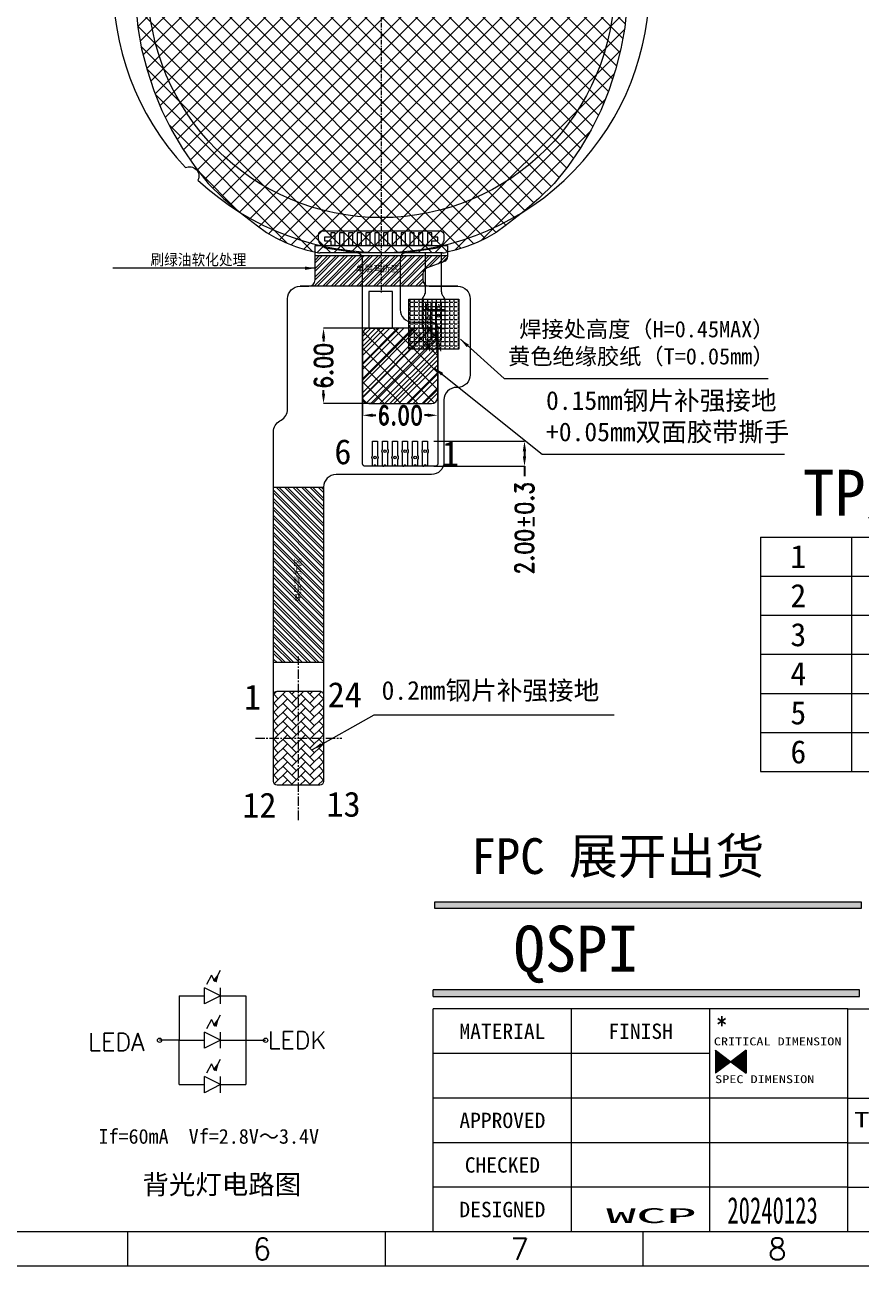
# Model space of a CAD drawing. Header units: millimetres. Extents: x 1087 to 1896, y -176 to 308.
# Drawn here: x 1690.9 to 1757.7, y 158.4 to 257.4 of the extents above; entities that cross this region are included whole.
import ezdxf
from ezdxf.enums import TextEntityAlignment as Align

# ---------------------------------------------------------------- set-up
doc = ezdxf.new("R2010")
doc.units = ezdxf.units.MM
doc.linetypes.add('CENTER', pattern=[0.6, 0.375, -0.075, 0.075, -0.075])
doc.linetypes.add('CENTER2', pattern=[1.125, 0.75, -0.125, 0.125, -0.125])
doc.layers.get('0').update_dxf_attribs({"color": 255, "lineweight": 5})
doc.layers.get('Defpoints').update_dxf_attribs({"color": 5, "lineweight": 5})
for name, color, linetype, lineweight in [('3 BLU-Ref', 6, 'Continuous', 5), ('5 BLU-Housing', 2, 'Continuous', 5), ('6 BLU-FPCA', 2, 'Continuous', 5), ('BLU', 50, 'Continuous', 5), ('DIM', 3, 'Continuous', 5), ('FPC', 50, 'Continuous', 5), ('TAPE', 90, 'Continuous', 5), ('图框', 255, 'Continuous', 5)]:
    doc.layers.add(name, color=color, linetype=linetype, lineweight=lineweight)
doc.styles.add('C-E02$0$HZ', font='')
doc.styles.add('RD', font='ROMAND.shx', dxfattribs={"width": 0.8})
doc.styles.get("Standard").update_dxf_attribs({"font": 'txt', "bigfont": 'gbcbig.shx'})
doc.styles.add('STYLE1', font='', dxfattribs={"width": 0.9})
doc.styles.add('style2', font='romans.shx', dxfattribs={"bigfont": 'bigfont.shx'})
doc.styles.add('TEXTSTYLE_0', font='txt', dxfattribs={"width": 0.8})
doc.styles.add('ZI2.5', font='', dxfattribs={"height": 2.5})
doc.styles.add('宋', font='', dxfattribs={"height": 2})
doc.styles.add('宋体', font='')
doc.styles.add('样式 4', font='')
doc.styles.add('汉字', font='')
doc.styles.get('C-E02$0$HZ').set_extended_font_data('SimSun')
doc.styles.get('STYLE1').set_extended_font_data('SimSun')
doc.styles.get('ZI2.5').set_extended_font_data('SimSun')
doc.styles.get('宋').set_extended_font_data('SimSun')
doc.styles.get('宋体').set_extended_font_data('SimSun')
doc.styles.get('样式 4').set_extended_font_data('SimSun')
doc.styles.get('汉字').set_extended_font_data('SimSun')
doc.dimstyles.new('DIM', dxfattribs={"dimtxt": 0.8, "dimasz": 0.8, "dimexe": 0, "dimexo": 0.5, "dimgap": 0.11, "dimtad": 0, "dimzin": 1, "dimdsep": 46, "dimtxsty": 'RD', "dimcen": 0, "dimclrd": 256, "dimclre": 256, "dimclrt": 256, "dimadec": 0, "dimazin": 0, "dimtm": 1e-09, "dimtfac": 1, "dimtofl": 0, "dimtmove": 0, "dimatfit": 3, "dimfxl": 0, "dimlwe": -1, "dimarcsym": 0})

# ---------------------------------------------------------------- blocks, each defined once
blk = doc.blocks.new('R146A3D-001-BLU-V01-C')
at = {"layer": '3 BLU-Ref', "lineweight": 5}
h = blk.add_hatch(dxfattribs=at)
h.set_pattern_fill('ANSI37', color=252, scale=0.3)
h.set_pattern_definition([(45, (0, 0), (-0.6735192090801865, 0.6735192090801865), []), (135, (0, 0), (-0.6735192090801865, -0.6735192090801864), [])])
h.paths.add_polyline_path([(832.1738676385617, 270.2343252139085), (827.6262634341483, 270.2343252139085, 0.3806391003654211), (810.250065536355, 250.7163252139453), (810.3056755363535, 248.9885152139308), (810.4780955363515, 247.2683952139307), (810.7764355363495, 245.5657252139303), (811.2180055363476, 243.8938752139299), (811.7391655363458, 242.2462752139293), (812.387695536344, 240.6427752139284), (813.1491355363422, 239.0910352139276), (814.0379255363405, 237.6081852139266), (815.0166855363389, 236.1826452139256), (816.0910555363373, 234.8284352139243), (817.3167055363359, 233.6099252139229), (818.6365555363346, 232.4940352139214), (820.0158855363337, 231.4520152139195), (820.7292955363329, 230.9035206980869), (821.4813055363322, 230.477360698086), (822.2602455363318, 230.1029306980852), (823.0640955363314, 229.7850406980843), (823.8878455363312, 229.5231906980833), (824.7771701057694, 229.3066999246294, 0.0597680877032158), (825.0136955742129, 229.2783252139141), (834.7864354984736, 229.2783252139085, 0.05976808770307459), (835.0229609669165, 229.3066999246235), (835.912285536355, 229.5231906980764), (836.736035536355, 229.7850406980764), (837.539885536355, 230.1029306980764), (838.3188255363551, 230.4773606980764), (839.0708355363549, 230.9035206980764), (839.784245536355, 231.4520152139086), (841.163575536355, 232.4940352139085), (842.483425536355, 233.6099252139085), (843.7090755363549, 234.8284352139085), (844.783445536355, 236.1826452139085), (845.7622055363549, 237.6081852139084), (846.6509955363549, 239.0910352139085), (847.4124355363549, 240.6427752139085), (848.060965536355, 242.2462752139085), (848.582125536355, 243.8938752139085), (849.023695536355, 245.5657252139084), (849.322035536355, 247.2683952139085), (849.494455536355, 248.9885152139085), (849.550065536355, 250.7163252139088, 0.3806391003659539)])
at = {"layer": '5 BLU-Housing', "lineweight": 5}
for p, q in [((832.1738676385615, 270.2343252139085), (827.6262634341483, 270.2343252139085)), ((810.2500655363555, 250.716325213931), (810.3056755363535, 248.9885152139309)), ((849.550065536355, 250.7163252139085), (849.494455536355, 248.9885152139085)), ((810.3056755363535, 248.9885152139309), (810.4780955363515, 247.2683952139307)), ((849.494455536355, 248.9885152139085), (849.322035536355, 247.2683952139085)), ((810.4780955363515, 247.2683952139307), (810.7764355363495, 245.5657252139303)), ((849.322035536355, 247.2683952139085), (849.023695536355, 245.5657252139085)), ((810.7764355363495, 245.5657252139303), (811.2180055363476, 243.8938752139299)), ((849.023695536355, 245.5657252139085), (848.582125536355, 243.8938752139085)), ((811.2180055363476, 243.8938752139299), (811.7391655363458, 242.2462752139293)), ((848.582125536355, 243.8938752139085), (848.060965536355, 242.2462752139085)), ((811.7391655363458, 242.2462752139293), (812.387695536344, 240.6427752139285)), ((848.060965536355, 242.2462752139085), (847.4124355363549, 240.6427752139084)), ((812.387695536344, 240.6427752139285), (813.1491355363422, 239.0910352139276)), ((847.4124355363549, 240.6427752139084), (846.6509955363549, 239.0910352139084)), ((813.1491355363422, 239.0910352139276), (814.0379255363405, 237.6081852139266)), ((846.6509955363549, 239.0910352139084), (845.7622055363549, 237.6081852139085)), ((814.0379255363405, 237.6081852139266), (815.0166855363389, 236.1826452139255)), ((845.7622055363549, 237.6081852139085), (844.783445536355, 236.1826452139085)), ((815.0166855363389, 236.1826452139255), (816.0910555363373, 234.8284352139243)), ((844.783445536355, 236.1826452139085), (843.7090755363549, 234.8284352139085)), ((816.0910555363373, 234.8284352139243), (817.3167055363359, 233.6099252139229)), ((843.7090755363549, 234.8284352139085), (842.483425536355, 233.6099252139085)), ((817.3167055363359, 233.6099252139229), (818.6365555363346, 232.4940352139213)), ((842.483425536355, 233.6099252139085), (841.163575536355, 232.4940352139085)), ((818.6365555363346, 232.4940352139213), (820.0158855363334, 231.4520152139198)), ((841.163575536355, 232.4940352139085), (839.784245536355, 231.4520152139085)), ((820.0158855363334, 231.4520152139198), (820.7292955363329, 230.9035206980869)), ((820.7292955363329, 230.9035206980869), (821.4813055363322, 230.477360698086)), ((839.0708355363549, 230.9035206980764), (838.318825536355, 230.4773606980764)), ((839.784245536355, 231.4520152139085), (839.0708355363549, 230.9035206980764)), ((821.4813055363322, 230.477360698086), (822.2602455363319, 230.1029306980852)), ((822.2602455363319, 230.1029306980852), (823.0640955363315, 229.7850406980842)), ((823.0640955363315, 229.7850406980842), (823.8878455363313, 229.5231906980833)), ((836.736035536355, 229.7850406980764), (835.912285536355, 229.5231906980764)), ((837.539885536355, 230.1029306980764), (836.736035536355, 229.7850406980764)), ((838.318825536355, 230.4773606980764), (837.539885536355, 230.1029306980764)), ((823.8878455363313, 229.5231906980833), (824.7771701057695, 229.3066999246294)), ((834.7864354984741, 229.2783252139085), (825.0136955742129, 229.2783252139085)), ((835.912285536355, 229.5231906980764), (835.0229609669165, 229.3066999246235))]:
    blk.add_line(p, q, dxfattribs=at)
for centre, radius, start, end in [((829.900065536355, 250.7163252139085), 19.65, 96.64487376570068, 180), ((829.900065536355, 250.7163252139085), 19.65, 7.016709298534877e-15, 83.35512623429932), ((825.0136955742129, 230.2783252139141), 1, 256.3184390118125, 269.9999999999349), ((834.7864354984741, 230.2783252139085), 1, 270, 283.6815609881206)]:
    blk.add_arc(centre, radius, start, end, dxfattribs=at)
at = {"layer": '6 BLU-FPCA', "lineweight": 5}
for p, q in [((833.4258760261444, 226.1801858170051), (833.4258760261429, 229.2783252139085)), ((834.7055441384521, 226.1801858170058), (834.705544138452, 229.2783252139085)), ((833.1657100823429, 225.5050355470173), (833.1657100823429, 223.2347038157293)), ((834.9657100822535, 224.7347038157272), (833.1657100823429, 224.7347038157272)), ((833.465710082273, 224.7347038157272), (833.4657100822731, 224.2347038158284)), ((833.8657100822727, 224.2347038158284), (833.865710082272, 224.7347038157272)), ((834.2657100823336, 224.7347038157272), (834.2657100823342, 224.4347038158382)), ((834.665710082332, 224.4347038158173), (834.6657100823319, 224.7347038157272)), ((834.965710082253, 225.5050355470173), (834.965710082253, 223.2347038157293)), ((833.4657100822731, 223.9347038158273), (833.4657100822731, 223.384703815728)), ((833.8657100822727, 223.3847038157307), (833.8657100822727, 223.9347038158273)), ((834.2657100823342, 224.1347038158171), (834.2657100823342, 223.3847038157307)), ((834.6657100823247, 224.1347038158289), (834.6657100823329, 223.3847038157307)), ((833.5407100822629, 223.2347038157293), (833.165710082252, 223.2347038157293)), ((834.965710082253, 223.2347038157293), (834.5907100823331, 223.2347038157293))]:
    blk.add_line(p, q, dxfattribs=at)
blk.add_lwpolyline([(833.7907100822629, 223.2347038157293), (834.3407100823331, 223.2347038157293)], dxfattribs=at)
for centre, radius in [((833.6657100822738, 224.0847038159279), 0.1250000000000568), ((834.4657100823349, 224.2847038158277), 0.125)]:
    blk.add_circle(centre, radius, dxfattribs=at)
for centre, radius, start, end in [((833.6657100823429, 225.5050355470173), 0.5, 140.8461139017373, 180), ((833.6657100823429, 225.5050355470173), 0.5, 140.8461139017373, 180), ((832.9073482195347, 226.1833822858363), 0.5185376588452183, 315.6243910000794, 359.6468041806438), ((835.2240719450695, 226.1833822858381), 0.5185376588529201, 180.3531958194914, 224.3756090000689), ((834.465710082253, 225.5050355470173), 0.5, 7.016709298534877e-15, 39.1538860982627), ((833.6657100822738, 224.0847038158279), 0.2499999999999886, 143.1301023544336, 216.8698976456103), ((833.6657100822738, 224.0847038158279), 0.2499999999999886, 143.1301023544336, 216.8698976456103), ((833.6657100822738, 224.0847038158279), 0.2500000000000227, 323.1301023537391, 36.8698976462609), ((833.6657100822738, 224.0847038158279), 0.2500000000000227, 323.1301023537391, 36.8698976462609), ((834.465710082324, 224.2847038158277), 0.2499999999999829, 143.1301023537391, 216.8698976461754), ((834.465710082324, 224.2847038158277), 0.2499999999999886, 323.1301023543913, 36.86989764556637), ((833.6657100822738, 223.2347038157293), 0.25, 143.1301023544336, 180), ((833.6657100822629, 223.2347038157293), 0.1250000000000071, 7.016709298534877e-15, 180), ((833.6657100822738, 223.2347038157293), 0.2500000000000227, 7.016709298534877e-15, 36.8698976462609), ((834.4657100823331, 223.2347038157293), 0.25, 143.1301023537391, 180), ((834.4657100823331, 223.2347038157293), 0.25, 143.1301023537391, 180), ((834.4657100823331, 223.2347038157293), 0.125, 7.016709298534877e-15, 180), ((834.4657100823331, 223.2347038157293), 0.2500000000000227, 7.016709298534877e-15, 36.8698976462609), ((834.4657100823331, 223.2347038157293), 0.2500000000000227, 7.016709298534877e-15, 36.8698976462609)]:
    blk.add_arc(centre, radius, start, end, dxfattribs=at)
at = {"layer": 'BLU', "color": 1, "linetype": 'CENTER', "lineweight": 5}
for p, q in [((829.900065536355, 275.3005046138773), (829.900065536355, 226.1321458139398)), ((801.4781672027927, 250.7163252139085), (858.3219638699171, 250.7163252139086))]:
    blk.add_line(p, q, dxfattribs=at)
at = {"layer": '6 BLU-FPCA', "color": 255, "lineweight": 5, "style": '宋体'}
for s, p in [('K', (833.4349111290152, 224.799112624471)), ('A', (834.3263613151299, 224.7940638315994))]:
    blk.add_text(s, height=0.4065972756079479, dxfattribs=at).set_placement(p)
blk = doc.blocks.new('FPC-TAPE')
at = {"layer": 'TAPE', "lineweight": 5}
h = blk.add_hatch(dxfattribs=at)
h.set_pattern_fill('ANGLE', color=30, scale=0.05)
h.set_pattern_definition([(0, (-3.262859331784966, 2.003145434096041), (0, 0.3492500000000001), [0.254, -0.09525]), (90, (-3.262859331784966, 2.003145434096041), (-0.3492500000000001, 2.138539473011066e-17), [0.254, -0.09525])])
h.paths.add_polyline_path([(-7.262859331784966, 6.003145434096041), (-7.262859331784966, 2.003145434096041), (-3.262859331784966, 2.003145434096041), (-3.262859331784966, 6.003145434096041)])
at = {"layer": 'TAPE', "color": 30, "lineweight": 5, "true_color": 0xf26722}
for p, q in [((-7.262859331784966, 6.003145434096041), (-3.262859331784966, 6.003145434096041)), ((-7.262859331784966, 2.003145434096041), (-7.262859331784966, 6.003145434096041)), ((-3.262859331784966, 6.003145434096041), (-3.262859331784966, 2.003145434096041)), ((-3.262859331784966, 2.003145434096041), (-7.262859331784966, 2.003145434096041))]:
    blk.add_line(p, q, dxfattribs=at)
blk = doc.blocks.new('*D86')
at = {"layer": 'Defpoints', "color": 0, "lineweight": 5, "transparency": 16777216}
for p in [(1723.068818732796, 224.207536945758), (1723.068818732796, 222.207536945758), (1730.796380518215, 222.2075369457579)]:
    blk.add_point(p, dxfattribs=at)
at = {"layer": 'DIM', "transparency": 16777216}
for p, q in [((1723.568818732796, 224.207536945758), (1730.796380518215, 224.207536945758)), ((1723.568818732796, 222.207536945758), (1730.796380518215, 222.2075369457579))]:
    blk.add_line(p, q, dxfattribs=at)
at = {"layer": 'DIM', "lineweight": -2, "transparency": 16777216}
for p, q in [((1730.796380518215, 223.407536945758), (1730.796380518215, 223.0075369457579)), ((1730.796380518215, 222.2075369457579), (1730.796380518215, 221.4075369457579))]:
    blk.add_line(p, q, dxfattribs=at)
at = {"layer": 'DIM', "lineweight": 5, "transparency": 16777216}
for points in [[(1730.663047184882, 223.407536945758), (1730.929713851549, 223.407536945758), (1730.796380518215, 224.207536945758)], [(1730.663047184882, 223.0075369457579), (1730.929713851549, 223.0075369457579), (1730.796380518215, 222.2075369457579)]]:
    blk.add_solid(points, dxfattribs=at)
at = {"layer": 'DIM', "lineweight": 5, "transparency": 16777216, "insert": (1730.796380518215, 217.2689655171868), "char_height": 1.5, "attachment_point": 5, "rotation": 90, "style": 'RD'}
blk.add_mtext('\\A1;2.00±0.3', dxfattribs=at)
blk = doc.blocks.new('*D87')
at = {"layer": 'Defpoints', "color": 0, "lineweight": 5, "transparency": 16777216}
for p in [(1714.759986927418, 233.2075369457609), (1718.958396192134, 233.2075369457609), (1719.172781198033, 227.2075369457609)]:
    blk.add_point(p, dxfattribs=at)
at = {"layer": 'DIM', "transparency": 16777216}
for p, q in [((1718.458396192134, 233.2075369457609), (1714.759986927418, 233.2075369457609)), ((1718.672781198033, 227.2075369457609), (1714.759986927418, 227.2075369457609))]:
    blk.add_line(p, q, dxfattribs=at)
at = {"layer": 'DIM', "lineweight": -2, "transparency": 16777216}
for p, q in [((1714.759986927418, 232.4075369457609), (1714.759986927418, 232.1461083743323)), ((1714.759986927418, 228.0075369457609), (1714.759986927418, 228.2689655171894))]:
    blk.add_line(p, q, dxfattribs=at)
at = {"layer": 'DIM', "lineweight": 5, "transparency": 16777216}
for points in [[(1714.626653594084, 232.4075369457609), (1714.893320260751, 232.4075369457609), (1714.759986927418, 233.2075369457609)], [(1714.626653594084, 228.0075369457609), (1714.893320260751, 228.0075369457609), (1714.759986927418, 227.2075369457609)]]:
    blk.add_solid(points, dxfattribs=at)
at = {"layer": 'DIM', "lineweight": 5, "transparency": 16777216, "insert": (1714.759986927418, 230.2075369457611), "char_height": 1.5, "attachment_point": 5, "rotation": 90, "style": 'RD'}
blk.add_mtext('6.00', dxfattribs=at)
blk = doc.blocks.new('*D88')
at = {"layer": 'Defpoints', "color": 0, "lineweight": 5, "transparency": 16777216}
for p in [(1717.868818732799, 228.0742636315338), (1723.868818732799, 228.0742636315338), (1723.868818732799, 226.2710357553271)]:
    blk.add_point(p, dxfattribs=at)
at = {"layer": 'DIM', "transparency": 16777216}
for p, q in [((1717.868818732799, 227.5742636315338), (1717.868818732799, 226.2710357553271)), ((1723.868818732799, 227.5742636315338), (1723.868818732799, 226.2710357553271))]:
    blk.add_line(p, q, dxfattribs=at)
at = {"layer": 'DIM', "lineweight": -2, "transparency": 16777216}
for p, q in [((1718.668818732799, 226.2710357553271), (1718.930247304228, 226.2710357553271)), ((1723.068818732799, 226.2710357553271), (1722.80739016137, 226.2710357553271))]:
    blk.add_line(p, q, dxfattribs=at)
at = {"layer": 'DIM', "lineweight": 5, "transparency": 16777216}
for points in [[(1718.668818732799, 226.4043690886605), (1718.668818732799, 226.1377024219938), (1717.868818732799, 226.2710357553271)], [(1723.068818732799, 226.4043690886605), (1723.068818732799, 226.1377024219938), (1723.868818732799, 226.2710357553271)]]:
    blk.add_solid(points, dxfattribs=at)
at = {"layer": 'DIM', "lineweight": 5, "transparency": 16777216, "insert": (1720.868818732799, 226.2710357553271), "char_height": 1.5, "attachment_point": 5, "style": 'RD'}
blk.add_mtext('6.00', dxfattribs=at)
blk = doc.blocks.new('R146A3D-013-TFPC-V01-C')
at = {"lineweight": 5}
h = blk.add_hatch(dxfattribs=at)
h.set_pattern_fill('ANSI37', color=6, scale=0.3)
h.set_pattern_definition([(45, (8.405878287826454, 0), (-0.6735192090801864, 0.6735192090801865), []), (135, (8.405878287826454, 0), (-0.6735192090801865, -0.6735192090801864), [])])
h.paths.add_polyline_path([(1518.729022063424, 217.4380915995363, 0.4142135623730938), (1518.229022063424, 216.9380915995363), (1518.229022063424, 211.9380915995363, 0.4142135623730951), (1518.729022063424, 211.4380915995363), (1523.729022063424, 211.4380915995363, 0.4142135623730951), (1524.229022063424, 211.9380915995363), (1524.229022063424, 216.9380915995363, 0.4142135623730955), (1523.729022063424, 217.4380915995363)])
at = {"layer": 'FPC'}
h = blk.add_hatch(dxfattribs=at)
h.set_pattern_fill('STEEL', color=2, scale=0.25, style=0)
h.set_pattern_definition([(45, (1306.060337662424, 117.8194766989363), (-0.561266007566822, 0.5612660075668221), []), (45, (1306.060337662424, 118.2163516989363), (-0.561266007566822, 0.5612660075668221), [])])
h.paths.add_polyline_path([(1518.729022063424, 217.4380915995363, 0.4142135623730938), (1518.229022063424, 216.9380915995363), (1518.229022063424, 211.9380915995363, 0.4142135623730951), (1518.729022063424, 211.4380915995363), (1523.729022063424, 211.4380915995363, 0.4142135623730951), (1524.229022063424, 211.9380915995363), (1524.229022063424, 216.9380915995363, 0.4142135623730955), (1523.729022063424, 217.4380915995363)])
at = {"color": 6, "lineweight": 5}
blk.add_lwpolyline([(1518.729022063424, 217.4380915995363), (1520.636874708498, 217.4380915995363), (1520.636874708498, 220.3765851966698), (1518.729022063424, 220.3765851966698)], close=True, dxfattribs=at)
blk.add_lwpolyline([(1523.729022063424, 217.4380915995363), (1518.729022063424, 217.4380915995363, 0.414213562373095), (1518.229022063424, 216.9380915995363), (1518.229022063424, 211.9380915995363, 0.414213562373095), (1518.729022063424, 211.4380915995363), (1523.729022063424, 211.4380915995363, 0.414213562373095), (1524.229022063424, 211.9380915995363), (1524.229022063424, 216.9380915995363, 0.414213562373095)], format="xyb", close=True, dxfattribs=at)
at = {"layer": 'FPC', "color": 1, "linetype": 'Continuous'}
blk.add_lwpolyline([(1518.229022063424, 206.6380915995356), (1518.229022063364, 222.9717748590124, 0.3732377824479027), (1517.799732741489, 223.4667496058402), (1515.415884978434, 223.8072992863075, -0.3732377824523496), (1514.729022063424, 224.5992588812363), (1514.729022063424, 224.9054225599364, -0.414213562373095), (1515.029022063424, 225.2054225599364), (1524.429022063424, 225.2054225599364, -0.4142135623730118), (1524.729022063424, 224.9054225599364), (1524.729022063424, 224.5992588812363, -0.3732377824523365), (1524.042159148424, 223.8072992863363), (1521.658311385294, 223.4667496058328, 0.3732377824459298), (1521.229022063424, 222.9717748590038), (1521.229022063424, 218.9380915995363, 0.414213562373095), (1522.229022063424, 217.9380915995363), (1523.729022063424, 217.9380915995363, -0.414213562373095), (1524.229022063424, 217.4380915995363), (1524.229022063424, 206.6380915995363, -0.4142135623730534), (1524.029022063424, 206.4380915995363), (1518.429022063424, 206.4380915995363, -0.4142135623723043)], format="xyb", close=True, dxfattribs=at)
at = {"layer": 'FPC'}
for points in [[(1515.704022063424, 224.7054225599364), (1515.204022063424, 224.7054225599364), (1515.204022063424, 224.4054225599371), (1515.704022063424, 224.4054225599371), (1515.704022063424, 224.0554225599367), (1516.054022063424, 224.0554225599367), (1516.054022063424, 225.0554225599367), (1515.704022063424, 225.0554225599367)], [(1516.754022063424, 225.0554225599367), (1516.404022063424, 225.0554225599367), (1516.404022063424, 224.0554225599367), (1516.754022063424, 224.0554225599367)], [(1517.454022063424, 225.0554225599367), (1517.104022063424, 225.0554225599367), (1517.104022063424, 224.0554225599367), (1517.454022063424, 224.0554225599367)], [(1518.154022063424, 225.0554225599367), (1517.804022063424, 225.0554225599367), (1517.804022063424, 224.0554225599367), (1518.154022063424, 224.0554225599367)], [(1518.854022063424, 225.0554225599367), (1518.504022063424, 225.0554225599367), (1518.504022063424, 224.0554225599367), (1518.854022063424, 224.0554225599367)], [(1519.554022063424, 225.0554225599367), (1519.204022063424, 225.0554225599367), (1519.204022063424, 224.0554225599367), (1519.554022063424, 224.0554225599367)], [(1520.254022063424, 225.0554225599367), (1519.904022063424, 225.0554225599367), (1519.904022063424, 224.0554225599367), (1520.254022063424, 224.0554225599367)], [(1520.954022063424, 225.0554225599367), (1520.604022063424, 225.0554225599367), (1520.604022063424, 224.0554225599367), (1520.954022063424, 224.0554225599367)], [(1521.654022063424, 225.0554225599367), (1521.304022063424, 225.0554225599367), (1521.304022063424, 224.0554225599367), (1521.654022063424, 224.0554225599367)], [(1522.354022063424, 225.0554225599367), (1522.004022063424, 225.0554225599367), (1522.004022063424, 224.0554225599367), (1522.354022063424, 224.0554225599367)], [(1523.054022063424, 225.0554225599367), (1522.704022063424, 225.0554225599367), (1522.704022063424, 224.0554225599367), (1523.054022063424, 224.0554225599367)], [(1523.754022063424, 224.4054225599371), (1524.254022063424, 224.4054225599371), (1524.254022063424, 224.7054225599364), (1523.754022063424, 224.7054225599364), (1523.754022063424, 225.0554225599367), (1523.404022063424, 225.0554225599367), (1523.404022063424, 224.0554225599367), (1523.754022063424, 224.0554225599367)]]:
    blk.add_lwpolyline(points, close=True, dxfattribs=at)
at = {"layer": 'FPC', "color": 2}
blk.add_lwpolyline([(1523.729022063424, 217.4380915995363), (1518.729022063424, 217.4380915995363, 0.414213562373095), (1518.229022063424, 216.9380915995363), (1518.229022063424, 211.9380915995363, 0.414213562373095), (1518.729022063424, 211.4380915995363), (1523.729022063424, 211.4380915995363, 0.414213562373095), (1524.229022063424, 211.9380915995363), (1524.229022063424, 216.9380915995363, 0.414213562373095)], format="xyb", close=True, dxfattribs=at)
at = {"layer": 'FPC', "lineweight": 5}
for points in [[(1519.029022063421, 206.9880915995338, -0.3333333333334724), (1519.029022063421, 207.288091599534), (1519.029022063421, 208.4380915995335), (1519.429022063421, 208.4380915995335), (1519.429022063421, 207.288091599534, -0.3333333333335102), (1519.429022063421, 206.9880915995338), (1519.429022063421, 206.4380915995334), (1519.329022063421, 206.4380915995334, 0.9999999999999999), (1519.129022063421, 206.4380915995334), (1519.029022063421, 206.4380915995334)], [(1520.629022063421, 206.9880915995338, -0.3333333333334724), (1520.629022063421, 207.288091599534), (1520.629022063421, 208.4380915995335), (1521.029022063421, 208.4380915995335), (1521.029022063421, 207.288091599534, -0.3333333333335102), (1521.029022063421, 206.9880915995338), (1521.029022063421, 206.4380915995334), (1520.929022063421, 206.4380915995334, 0.9999999999999999), (1520.729022063421, 206.4380915995334), (1520.629022063421, 206.4380915995334)], [(1522.229022063421, 206.9880915995338, -0.3333333333334724), (1522.229022063421, 207.288091599534), (1522.229022063421, 208.4380915995335), (1522.629022063421, 208.4380915995335), (1522.629022063421, 207.288091599534, -0.3333333333335102), (1522.629022063421, 206.9880915995338), (1522.629022063421, 206.4380915995334), (1522.529022063421, 206.4380915995334, 0.9999999999999999), (1522.329022063421, 206.4380915995334), (1522.229022063421, 206.4380915995334)]]:
    blk.add_lwpolyline(points, format="xyb", close=True, dxfattribs=at)
for points in [[(1519.854022063421, 206.4380915995334), (1519.929022063421, 206.4380915995334), (1519.829022063421, 206.4380915995334), (1519.829022063421, 207.4880915995338, -0.3333333333334724), (1519.829022063421, 207.788091599534), (1519.829022063421, 208.4380915995335), (1520.229022063421, 208.4380915995335), (1520.229022063421, 207.788091599534, -0.3333333333335102), (1520.229022063421, 207.4880915995338), (1520.229022063421, 206.4380915995334), (1520.129022063421, 206.4380915995334, 0.9999999999999999), (1519.929022063421, 206.4380915995334)], [(1521.454022063421, 206.4380915995334), (1521.529022063421, 206.4380915995334), (1521.429022063421, 206.4380915995334), (1521.429022063421, 207.4880915995338, -0.3333333333334724), (1521.429022063421, 207.788091599534), (1521.429022063421, 208.4380915995335), (1521.829022063421, 208.4380915995335), (1521.829022063421, 207.788091599534, -0.3333333333335102), (1521.829022063421, 207.4880915995338), (1521.829022063421, 206.4380915995334), (1521.729022063421, 206.4380915995334, 0.9999999999999999), (1521.529022063421, 206.4380915995334)], [(1523.054022063421, 206.4380915995334), (1523.129022063421, 206.4380915995334), (1523.029022063421, 206.4380915995334), (1523.029022063421, 207.4880915995338, -0.3333333333334724), (1523.029022063421, 207.788091599534), (1523.029022063421, 208.4380915995335), (1523.429022063421, 208.4380915995335), (1523.429022063421, 207.788091599534, -0.3333333333335102), (1523.429022063421, 207.4880915995338), (1523.429022063421, 206.4380915995334), (1523.329022063421, 206.4380915995334, 0.9999999999999999), (1523.129022063421, 206.4380915995334)]]:
    blk.add_lwpolyline(points, format="xyb", dxfattribs=at)
for centre in [(1519.229022063421, 207.1380915995339), (1520.029022063421, 207.6380915995339), (1520.829022063421, 207.1380915995339), (1521.629022063421, 207.6380915995339), (1522.429022063421, 207.1380915995339), (1523.229022063421, 207.6380915995339)]:
    blk.add_circle(centre, 0.1, dxfattribs=at)
at = {"char_height": 2, "width": 12.96272681362188, "attachment_point": 3}
for s, insert in [('{\\fSimSun|b0|i0|c134|p2;\\C1;6}', (1517.346036357964, 208.5965655863409)), ('{\\fSimSun|b0|i0|c134|p2;\\C1;1}', (1525.928362982115, 208.4369862758102))]:
    blk.add_mtext(s, dxfattribs=dict(at, insert=insert))
blk = doc.blocks.new('R146A3D-014-CVL-V02-C')
at = {"color": 1, "linetype": 'CENTER', "lineweight": 5}
for p, q in [((1519.729022063424, 242.3836225599363), (1519.729022063424, 247.3836225599363)), ((1517.229022063424, 244.8836225599363), (1522.229022063424, 244.8836225599363))]:
    blk.add_line(p, q, dxfattribs=at)
at = {"color": 6, "linetype": 'Continuous'}
blk.add_lwpolyline([(1504.10806443308, 230.2567403661467, -0.6948933100164757), (1505.102139869634, 229.2626649295925, 60.87265395940568)], format="xyb", close=True, dxfattribs=at)
at = {"color": 1}
blk.add_circle((1519.729022063424, 244.8836225599363), 18.62, dxfattribs=at)

msp = doc.modelspace()

# ---------------------------------------------------------------- hatches: boundary and pattern name
at = {"lineweight": 5}
h = msp.add_hatch(dxfattribs=at)
h.set_pattern_fill('ANSI32', color=3, scale=0.05)
h.set_pattern_definition([(45, (227.4074046907278, 5.684341886080801e-14), (-0.3367596045400933, 0.3367596045400933), []), (45, (227.6319111907278, 5.684341886080801e-14), (-0.3367596045400933, 0.3367596045400933), [])])
h.paths.add_polyline_path([(1717.169584218729, 237.4993194009665), (1721.076008799735, 237.4993194009665), (1721.076008799735, 238.4923361607431), (1717.169584218729, 238.4923361607431)], flags=24)
edge = h.paths.add_edge_path()
edge.add_arc((1724.148818732836, 238.9654497628124), 0.499999999999917, 290.1619434795276, 359.9999999999968)
edge.add_line((1724.648818732836, 238.9654497628123), (1724.648818732836, 238.975822577334))
edge.add_line((1724.648818732836, 238.975822577334), (1714.113061563601, 238.975822577334))
edge.add_line((1714.113061563601, 238.975822577334), (1714.088818732836, 238.951579746569))
edge.add_line((1714.088818732836, 238.951579746569), (1714.088818732837, 237.065067906158))
edge.add_arc((1713.588818732837, 237.0650679061579), 0.5000000000000012, -90, 9.777068044058979e-12, ccw=False)
edge.add_line((1713.588818732837, 236.5650679061579), (1723.194629732836, 236.5650679061579))
edge.add_arc((1723.194629732836, 237.0650679061579), 0.5, 179.999999999987, 270, ccw=False)
edge.add_line((1722.694629732836, 237.065067906158), (1722.694629732836, 237.5498177126298))
edge.add_arc((1723.194630215402, 237.5498177126301), 0.5000004825655815, 110.162057466274, 180.0000000000293, ccw=False)
edge.add_line((1723.022291732836, 238.0191789061611), (1724.321156115305, 238.4960886794196))
h = msp.add_hatch(dxfattribs=at)
h.set_pattern_fill('ANSI32', color=252, scale=0.05)
h.set_pattern_definition([(135, (2877.360740830494, 0), (0.3367596045400933, 0.3367596045400933), []), (135, (2877.136234330494, 0), (0.3367596045400933, 0.3367596045400933), [])])
h.paths.add_polyline_path([(1710.766852732799, 220.5462715793608), (1714.766852732799, 220.5462715793608), (1714.766852732799, 206.5462715793608), (1710.766852732799, 206.5462715793608)])
at = {"layer": 'FPC', "lineweight": 5}
h = msp.add_hatch(dxfattribs=at)
h.set_pattern_fill('AR-HBONE', color=4, scale=0.005)
h.set_pattern_definition([(45, (479.4205581361039, 0), (7.105427357601002e-17, 0.7184204896855323), [1.524, -0.508]), (135, (479.7797681361039, 0.35921), (7.105427357601002e-17, 0.7184204896855323), [1.524, -0.508])])
edge = h.paths.add_edge_path()
edge.add_line((1710.766852732799, 197.0716457766602), (1710.766852732799, 203.9716457766603))
edge.add_arc((1711.066852732799, 203.9716457766602), 0.2999999999999545, 90.00000000004349, 179.9999999999783, ccw=False)
edge.add_line((1711.066852732799, 204.2716457766603), (1714.466852732799, 204.2716457766603))
edge.add_arc((1714.466852732799, 203.9716457766602), 0.3000000000000114, 1.0913936421275139e-11, 90.00000000004349, ccw=False)
edge.add_line((1714.766852732799, 203.9716457766603), (1714.766852732799, 197.0716457766602))
edge.add_arc((1714.466852732799, 197.0716457766605), 0.3000000000001819, 270.0000000000434, 359.9999999999457, ccw=False)
edge.add_line((1714.466852732799, 196.7716457766605), (1711.066852732799, 196.7716457766603))
edge.add_arc((1711.066852732799, 197.0716457766603), 0.3000000000000114, 180.0000000000109, 269.9999999999566, ccw=False)
at = {"layer": '图框', "lineweight": 5}
h = msp.add_hatch(color=3, dxfattribs=at)
h.dxf.hatch_style = 1
h.paths.add_polyline_path([(1757.654744964787, 186.9314725391645), (1757.654744964787, 187.4606725391645), (1723.649527877406, 187.4606725391645), (1723.649527877406, 186.9314725391645)])
h = msp.add_hatch(color=3, dxfattribs=at)
h.dxf.hatch_style = 1
h.paths.add_polyline_path([(1757.525643884022, 179.9291104189213), (1757.525643884022, 180.4583104189213), (1723.52042679664, 180.4583104189213), (1723.52042679664, 179.9291104189213)])

# ---------------------------------------------------------------- linework, layer by layer
at = {"color": 3, "linetype": 'Continuous', "lineweight": 5}
msp.add_line((1714.088818732837, 238.9363221080487), (1714.128319202122, 238.975822577334), dxfattribs=at)
at = {"color": 3, "lineweight": 5}
for p, q in [((1724.648818732837, 238.9758225773339), (1714.088818732837, 238.9758225773339)), ((1725.466329549178, 236.5650679061579), (1712.893818732799, 236.5650679061579))]:
    msp.add_line(p, q, dxfattribs=at)
at = {"color": 252, "lineweight": 5}
msp.add_lwpolyline([(1710.766852732799, 220.5462715793608), (1714.766852732799, 220.5462715793608), (1714.766852732799, 206.5462715793608), (1710.766852732799, 206.5462715793608)], close=True, dxfattribs=at)
at = {"layer": 'FPC', "color": 1, "lineweight": 5}
msp.add_lwpolyline([(1714.466852732799, 196.7716457766605), (1711.066852732799, 196.7716457766603, -0.414213562373095), (1710.766852732799, 197.0716457766603), (1710.766852732798, 224.9567760081143, -0.2723753441342225), (1711.281209801586, 225.8309332842172), (1711.37946166401, 225.8855176522357, 0.2723753441342717), (1711.893818732798, 226.7596749283386), (1711.893818732798, 235.565067906158, -0.414213562373095), (1712.893818732798, 236.565067906158), (1713.588818732837, 236.565067906158, 0.414213562373095), (1714.088818732837, 237.065067906158), (1714.088818732836, 239.815067906159), (1724.648818732836, 239.815067906161), (1724.648818732836, 238.9654497628124, -0.3145221034379512), (1724.321156115306, 238.4960886794196), (1723.022291732836, 238.0191789061611, 0.3145220000000051), (1722.694629732836, 237.549816906161), (1722.694629732836, 237.065067906158, 0.414213562373095), (1723.194629732836, 236.565067906158), (1725.466329549178, 236.565067906158, -0.414213562373095), (1726.466329549178, 235.565067906158), (1726.466329549178, 229.4970172489544, -0.4142135623731117), (1725.466329549178, 228.4970172489544), (1725.368818732799, 228.4970172489544, 0.4142135623731616), (1724.368818732799, 227.4970172489544), (1724.368818732799, 222.5462715793609, -0.414213562373095), (1723.368818732799, 221.5462715793609), (1715.766852732799, 221.5462715793609, 0.414213562373095), (1714.766852732799, 220.5462715793609), (1714.766852732799, 197.0716457766602, -0.4142135623728176)], format="xyb", close=True, dxfattribs=at)
at = {"layer": 'FPC', "lineweight": 5}
for points in [[(1723.334463280996, 235.2843854780016), (1723.334463280996, 232.2666972442115), (1722.934463280995, 232.2666972442115), (1722.934463280995, 235.2843854780016)], [(1723.734463280996, 235.2843854780016), (1724.134463280996, 235.2843854780016), (1724.134463280996, 232.2666972442115), (1723.734463280995, 232.2666972442115)]]:
    msp.add_lwpolyline(points, close=True, dxfattribs=at)
at = {"layer": 'FPC', "color": 1, "linetype": 'CENTER2', "lineweight": 5}
for points in [[(1712.766852732799, 193.9943523452182), (1712.766852732799, 207.048939208102)], [(1709.318101191602, 200.5216457766601), (1716.215604273996, 200.5216457766601)]]:
    msp.add_lwpolyline(points, dxfattribs=at)
at = {"layer": 'FPC', "color": 4, "lineweight": 5}
msp.add_lwpolyline([(1710.766852732799, 197.0716457766602), (1710.766852732799, 203.9716457766603, -0.4142135623726788), (1711.066852732799, 204.2716457766603), (1714.466852732799, 204.2716457766603, -0.4142135623732338), (1714.766852732799, 203.9716457766603), (1714.766852732799, 197.0716457766602, -0.4142135623727343), (1714.466852732799, 196.7716457766605), (1711.066852732799, 196.7716457766603, -0.4142135623730118)], format="xyb", close=True, dxfattribs=at)
at = {"layer": '图框', "color": 3, "lineweight": 5}
for p, q in [((1749.618113981057, 216.5503873804014), (1749.618113981056, 197.8693249804021)), ((1749.618113981059, 216.5503873804014), (1773.275476596025, 216.5503873804014)), ((1756.882971581059, 216.5503873804014), (1756.882971581059, 197.8693249804021)), ((1749.618113981059, 213.4368769804017), (1773.275476596025, 213.4368769804017)), ((1749.618113981059, 210.3233665804018), (1773.275476596025, 210.3233665804018)), ((1749.618113981059, 207.2098561804019), (1773.275476596025, 207.2098561804019)), ((1749.618113981059, 204.0963457804019), (1773.275476596025, 204.0963457804019)), ((1749.618113981059, 200.982835380402), (1773.275476596025, 200.9828353804019)), ((1749.618113981059, 197.8693249804022), (1773.275476596025, 197.8693249804022)), ((1705.807633249405, 181.6354528734118), (1705.431427578987, 180.8830415325772)), ((1705.807620405327, 181.6355246834843), (1706.071501986855, 181.1077609366075)), ((1706.509551892611, 181.9838184210463), (1706.071515122843, 181.1077451734213)), ((1706.549136465127, 179.9801320436264), (1705.261822405363, 180.6237890735077)), ((1705.261866775813, 179.3361492412203), (1705.261866775813, 180.6234504569081)), ((1706.5491679915, 179.3361492412203), (1706.5491679915, 180.6234504569081)), ((1757.525643884022, 180.4583104189214), (1723.52042679664, 180.4583104189214)), ((1723.52042679664, 179.9291104189213), (1723.52042679664, 180.4583104189214)), ((1757.525643884022, 179.9291104189213), (1757.525643884022, 180.4583104189214)), ((1703.241795149768, 179.9797998490642), (1705.261866775813, 179.9797998490642)), ((1703.241795149768, 179.9797998490642), (1703.241795149768, 176.435892932736)), ((1706.549163320927, 179.9801320436264), (1705.261833206065, 179.3364671321498)), ((1706.549163320927, 179.9801320436264), (1708.569201377225, 179.9801320436268)), ((1708.569201377225, 179.9801320436268), (1708.569201377227, 172.8923182385296)), ((1723.52042679664, 179.9291104189213), (1757.525643884022, 179.9291104189213)), ((1706.509551892611, 178.4399115047181), (1706.071515122843, 177.5638382570932)), ((1705.807633249405, 178.0915459570836), (1705.431427578987, 177.3391346162491)), ((1705.807620405327, 178.0916177671561), (1706.071501986855, 177.5638540202793)), ((1703.241795149768, 176.435892932736), (1701.673634217471, 176.4365437502729)), ((1703.241795149768, 176.435892932736), (1705.261866775813, 176.435892932736)), ((1703.242237115915, 172.891986043967), (1703.241795149768, 176.435892932736)), ((1706.549136465127, 176.4362251272982), (1705.261822405363, 177.0798821571795)), ((1706.549163320927, 176.4362251272982), (1705.261833206065, 175.7925602158217)), ((1705.261866775813, 175.7922423248921), (1705.261866775813, 177.07954354058)), ((1706.549163320927, 176.4362251272982), (1708.569201377225, 176.4362251272987)), ((1706.5491679915, 175.7922423248921), (1706.5491679915, 177.07954354058)), ((1708.569234556487, 176.4364791570847), (1710.137395307577, 176.4374750912895)), ((1705.808075215553, 174.5476390683146), (1705.431869545135, 173.79522772748)), ((1705.808062371475, 174.5477108783871), (1706.071943953003, 174.0199471315103)), ((1706.509993858759, 174.8960046159491), (1706.071957088991, 174.0199313683241)), ((1706.549578431275, 172.8923182385292), (1705.26226437151, 173.5359752684105)), ((1705.262308741961, 172.2483354361231), (1705.262308741961, 173.5356366518109)), ((1706.549609957648, 172.2483354361231), (1706.549609957648, 173.5356366518109)), ((1703.242237115915, 172.891986043967), (1705.262308741961, 172.891986043967)), ((1706.549605287075, 172.8923182385292), (1705.262275172212, 172.2486533270527)), ((1706.549605287075, 172.8923182385292), (1708.569643343373, 172.8923182385296))]:
    msp.add_line(p, q, dxfattribs=at)
at = {"layer": '图框', "linetype": 'Continuous', "lineweight": 13}
for p, q in [((1756.602562517636, 178.9254224739094), (1723.52042679664, 178.9254224739094)), ((1723.52042679664, 161.1590903274486), (1723.52042679664, 178.9254224739094)), ((1734.547805370305, 161.1590903274486), (1734.547805370305, 178.9254224739094)), ((1745.575183943971, 161.1590903274486), (1745.575183943971, 178.9254224739094)), ((1756.602565259348, 161.1590903386597), (1756.602565259348, 178.9254224851204)), ((1745.575183943971, 175.3721560446171), (1723.52042679664, 175.3721560446171)), ((1756.602562517636, 171.8188896153251), (1723.52042679664, 171.8188896153251)), ((1756.602562517636, 171.8188887024419), (1801.937343839972, 171.8188887024419)), ((1756.602562517636, 168.2656231860327), (1723.52042679664, 168.2656231860327)), ((1756.602565259348, 168.2656231860327), (1801.937346233466, 168.2656231860327)), ((1756.602562517636, 164.7123567567407), (1723.52042679664, 164.7123567567407)), ((1756.602565259348, 164.7123567567407), (1801.937346233466, 164.7123567567407))]:
    msp.add_line(p, q, dxfattribs=at)
at = {"layer": '图框', "color": 0, "lineweight": 5}
msp.add_line((1756.602565259348, 178.9254224739094), (1801.937346233464, 178.9254224739094), dxfattribs=at)
at = {"layer": '图框', "color": 1, "linetype": 'Continuous'}
for p, q in [((1746.028866758508, 175.6418135298092), (1747.254128636782, 174.7228671211045)), ((1746.028866758508, 175.6418135298092), (1746.028866758508, 173.8039207123996)), ((1746.028866758508, 175.6138297737983), (1746.044857651284, 175.629820666574)), ((1746.028866758508, 175.5313065484001), (1746.092013692529, 175.594453482421)), ((1746.028866758508, 175.4487827103698), (1746.139170346468, 175.559086298329)), ((1746.028866758508, 175.3662588723394), (1746.186327000345, 175.5237185015438)), ((1746.028866758508, 175.2837350343091), (1746.233483041651, 175.488351317452)), ((1746.028866758508, 175.2012111962787), (1746.280639695528, 175.4529841333601)), ((1746.028866758508, 175.1186873582483), (1746.327795736835, 175.417616949207)), ((1746.028866758508, 175.0361641328502), (1746.374952390712, 175.382249152483)), ((1746.028866758508, 174.9536402948198), (1746.422109044651, 175.3468819683299)), ((1746.028866758508, 174.8711164567895), (1746.469265085957, 175.3115147842381)), ((1746.028866758508, 174.7885926187591), (1746.516421739834, 175.2761476001462)), ((1746.028866758508, 174.7060687807288), (1746.563578393773, 175.2407804159931)), ((1748.479390515055, 175.6418135298092), (1747.254128636782, 174.7228671211045)), ((1747.365237221813, 174.6395358354742), (1748.031888731873, 175.3061873455962)), ((1747.41239387569, 174.6041686513824), (1748.361984083994, 175.5537588596873)), ((1747.459549916996, 174.5688008546583), (1748.479390515055, 175.5886414527173)), ((1747.506706570872, 174.5334336705053), (1748.479390515055, 175.5061176146869)), ((1747.553863224811, 174.4980664864134), (1748.479390515055, 175.4235943892888)), ((1747.601019266057, 174.4626993022603), (1748.479390515055, 175.3410705512584)), ((1747.648175919995, 174.4273321181685), (1748.479390515055, 175.2585467132281)), ((1748.479390515055, 175.6418135298092), (1748.479390515055, 173.8039207123996)), ((1746.028866758508, 174.6235449426984), (1746.610734435018, 175.2054126192691)), ((1746.028866758508, 174.5410217173615), (1746.657891088957, 175.170045435116)), ((1746.028866758508, 174.4584978793312), (1746.705047130202, 175.1346782510241)), ((1746.028866758508, 174.3759740413008), (1746.752203784141, 175.0993110669322)), ((1746.028866758508, 174.2934502032704), (1746.799360438017, 175.0639438827791)), ((1746.028866758508, 174.2109263652401), (1746.846516479324, 175.0285760860552)), ((1746.028866758508, 174.1284025272097), (1746.8936731332, 174.9932089019021)), ((1746.028866758508, 174.0458786891795), (1746.940829787139, 174.9578417178102)), ((1746.028866758508, 173.9633554637812), (1746.987985828385, 174.9224745337183)), ((1746.028866758508, 173.8808316257509), (1747.035142482323, 174.8871067369331)), ((1747.254128636782, 174.7228671211045), (1746.028866758508, 173.8039207123996)), ((1746.051319069795, 173.8207600990077), (1747.082298523568, 174.8517395528412)), ((1746.381414421917, 174.0683310004665), (1747.129455177507, 174.8163723686882)), ((1746.711509161345, 174.3159025145576), (1747.176611831384, 174.7810051845963)), ((1747.041603900834, 174.5634740286487), (1747.22376787269, 174.7456380005044)), ((1747.254128636782, 174.7228671211045), (1748.479390515055, 173.8039207123996)), ((1747.270924526629, 174.7102702037192), (1747.371699252955, 174.8110449300463)), ((1747.318081180506, 174.6749030196273), (1747.701793992383, 175.0586164441374)), ((1747.695332573873, 174.3919643214444), (1748.479390515055, 175.1760228751977)), ((1747.742488615179, 174.3565971372913), (1748.479390515055, 175.0934990371674)), ((1747.789645269056, 174.3212299531995), (1748.479390515055, 175.010975199137)), ((1747.836801310362, 174.2858627690464), (1748.479390515055, 174.9284513611066)), ((1747.88395796424, 174.2504955849545), (1748.479390515055, 174.8459281357698)), ((1747.931114618177, 174.2151277882305), (1748.479390515055, 174.7634042977394)), ((1747.978270659424, 174.1797606040774), (1748.479390515055, 174.6808804597091)), ((1748.025427313362, 174.1443934199856), (1748.479390515055, 174.5983566216787)), ((1748.072583967239, 174.1090262358324), (1748.479390515055, 174.5158327836483)), ((1748.119740008545, 174.0736584391084), (1748.479390515055, 174.433308945618)), ((1748.166896662484, 174.0382912550166), (1748.479390515055, 174.3507857202198)), ((1748.214052703728, 174.0029240708635), (1748.479390515055, 174.2682618821894)), ((1748.261209357667, 173.9675568867716), (1748.479390515055, 174.1857380441592)), ((1748.308366011545, 173.9321897026798), (1748.479390515055, 174.1032142061288)), ((1748.355522052851, 173.8968219058945), (1748.479390515055, 174.0206903680984)), ((1748.402678706728, 173.8614547218027), (1748.479390515055, 173.9381665300681)), ((1748.449835360666, 173.8260875376496), (1748.479390515055, 173.8556433046699))]:
    msp.add_line(p, q, dxfattribs=at)
at = {"layer": '图框', "color": 7, "linetype": 'ByBlock', "lineweight": 13, "ltscale": 0.55}
for p, q in [((1801.937346233464, 161.1590903272104), (1596.290226233465, 161.1590903272104)), ((1699.113786233465, 161.1590903272097), (1699.113786233465, 158.4167249742573)), ((1719.678498233465, 161.1590903272097), (1719.678498233465, 158.4167249742573)), ((1740.243210233464, 161.1590903272097), (1740.243210233464, 158.4167249742573)), ((1804.67971158642, 158.4167249742572), (1593.547860880512, 158.416724974258))]:
    msp.add_line(p, q, dxfattribs=at)
at = {"layer": '图框', "color": 3, "lineweight": 5}
msp.add_lwpolyline([(1723.649527877406, 186.9314725391646), (1723.649527877406, 187.4606725391646), (1757.654744964787, 187.4606725391646), (1757.654744964787, 186.9314725391646)], close=True, dxfattribs=at)
for centre, radius in [((1701.673634217471, 176.4365437502729), 0.1716435871790943), ((1710.137395307577, 176.4374750912895), 0.1716435871790942)]:
    msp.add_circle(centre, radius, dxfattribs=at)
for points in [[(1706.228715252454, 181.0412686046031), (1706.443234123302, 181.8511831743408), (1705.92401373164, 181.1936195109657)], [(1706.228715252454, 177.4973616882749), (1706.443234123302, 178.3072762580126), (1705.92401373164, 177.6497125946375)], [(1706.229157218602, 173.9534547995059), (1706.44367608945, 174.7633693692436), (1705.924455697788, 174.1058057058685)]]:
    msp.add_solid(points, dxfattribs=at)

# ---------------------------------------------------------------- block references
at = {"lineweight": 5}
for name in ['R146A3D-014-CVL-V02-C', 'R146A3D-013-TFPC-V01-C']:
    msp.add_blockref(name, (199.6397966693748, 15.76944534622453), dxfattribs=at)
at = {"layer": 'BLU', "lineweight": 5}
msp.add_blockref('R146A3D-001-BLU-V01-C', (889.468753196444, 9.936742692252352), dxfattribs=at)
at = {"layer": 'TAPE', "color": 30, "lineweight": 5}
msp.add_blockref('FPC-TAPE', (1728.822665583575, 229.5321667988999), dxfattribs=at)

# ---------------------------------------------------------------- texts
at = {"color": 255, "lineweight": 5, "style": '汉字'}
msp.add_text('单层弯折区', height=0.5, dxfattribs=at).set_placement((1717.335087012025, 237.7174288806584))
msp.add_text('单层弯折区', height=0.5, dxfattribs=at).set_placement((1717.335087012025, 237.7174288806584))
msp.add_text('单层弯折区', height=0.5, rotation=90, dxfattribs=at).set_placement((1712.950319443675, 211.3935475480937))
at = {"char_height": 2, "width": 12.96272681362188, "attachment_point": 1}
for s, insert in [('{\\fSimSun|b0|i0|c134|p2;\\C1;24}', (1715.096789465439, 204.9949085263887)), ('{\\fSimSun|b0|i0|c134|p2;\\C1;1}', (1708.411492971341, 204.806671583782)), ('{\\fSimSun|b0|i0|c134|p2;\\C1;12}', (1708.281495394955, 196.1843976252929)), ('{\\fSimSun|b0|i0|c134|p2;\\C1;13}', (1715.001441352522, 196.2588306897959))]:
    msp.add_mtext(s, dxfattribs=dict(at, insert=insert))
at = {"layer": 'DIM', "lineweight": 5, "style": 'STYLE1', "width": 0.9}
msp.add_text('刷绿油软化处理', height=0.8898616398587725, dxfattribs=at).set_placement((1700.948359998472, 238.2354466038462))
at = {"layer": 'DIM', "lineweight": 5, "insert": (1750.747816613566, 233.7904239492777), "char_height": 1.3, "width": 21.56597734872015, "attachment_point": 3, "style": '宋体'}
msp.add_mtext('焊接处高度（H=0.45MAX）\\P黄色绝缘胶纸（T=0.05mm）', dxfattribs=at)
at = {"layer": 'DIM', "color": 1, "lineweight": 5, "char_height": 1.5, "width": 45.46010584015447, "attachment_point": 1}
for s, insert in [('{\\fSimSun|b0|i0|c134|p2;\\C3;0.15mm钢片补强接地\\P+0.05mm双面胶带撕手}', (1732.515102668716, 228.2021765096452)), ('{\\fSimSun|b0|i0|c134|p2;\\C3;0.2mm钢片补强接地}', (1719.39110846978, 205.0846207333009))]:
    msp.add_mtext(s, dxfattribs=dict(at, insert=insert))
at = {"layer": 'FPC', "color": 255, "lineweight": 5, "style": '样式 4'}
for s, p in [('K', (1722.841116442215, 231.3826038017008)), ('A', (1723.714694160658, 231.3732854405028))]:
    msp.add_text(s, height=0.6912000000000098, dxfattribs=at).set_placement(p)
at = {"layer": '图框', "color": 3, "lineweight": 5}
for s, height, style, p in [('1', 1.853279999999998, 'ZI2.5', (1752.019207133719, 214.0826383434564)), ('2', 1.853279999999998, 'ZI2.5', (1752.019207133719, 210.9680983434565)), ('3', 1.853279999999998, 'ZI2.5', (1752.019207133719, 207.8535583434563)), ('4', 1.853279999999998, 'ZI2.5', (1752.019207133719, 204.7390183434565)), ('5', 1.853279999999998, 'ZI2.5', (1752.019207133719, 201.6244783434565)), ('6', 1.853279999999998, 'ZI2.5', (1752.019207133719, 198.5099383434562)), ('LEDA', 1.401172140237502, 'style2', (1695.987753920062, 175.5898412770836)), ('LEDK', 1.401172140237502, 'style2', (1710.304160518651, 175.7356101423712)), ('If=60mA  Vf=2.8V～3.4V', 1.176071428702442, 'C-E02$0$HZ', (1696.799063501904, 168.1814101479395))]:
    msp.add_text(s, height=height, dxfattribs=dict(at, style=style)).set_placement(p)
at = {"layer": '图框', "linetype": 'Continuous', "lineweight": 13}
for s, height, style, width, p, p2 in [('MATERIAL', 1.225264285962813, 'TEXTSTYLE_0', 0.7636363636364935, (1725.603376082776, 176.5361571162819), (1732.464856084169, 176.5361571162819)), ('FINISH', 1.225264285962813, 'TEXTSTYLE_0', 0.8399999999999203, (1737.488439656616, 176.5361571162819), (1742.634549657659, 176.5361571162819)), ('CRITICAL DIMENSION', 0.6285605786989226, 'TEXTSTYLE_0', 0.991836734693838, (1745.90602794333, 176.0255504550156), (1756.088709318252, 176.0255504550156)), ('SPEC DIMENSION', 0.6285605786989226, 'TEXTSTYLE_0', 0.9692307692308174, (1746.007589807768, 173.0125484778544), (1753.927453099375, 173.0125484778544)), ('APPROVED', 1.225264285962813, 'TEXTSTYLE_0', 0.7000000000001193, (1725.603376082776, 169.4296242576976), (1732.464856084169, 169.4296242576976)), ('TITLE:', 1.225264285962813, 'TEXTSTYLE_0', 1.28160050507767, (1757.097563705912, 169.4851277054124), (1764.425627235382, 169.4851277054124)), ('CHECKED', 1.225264285962813, 'TEXTSTYLE_0', 0.735000000000014, (1726.032218582863, 165.8763578284052), (1732.036013584081, 165.8763578284052)), ('DESIGNED', 1.225264285962813, 'TEXTSTYLE_0', 0.7636363636364939, (1725.603376082776, 162.3230913991133), (1732.464856084169, 162.3230913991133)), ('20240123', 2.1168, '宋', 0.5960073775510653, (1746.98618178527, 161.8159500398103), (1754.20354211378, 161.8159500398103)), ('WCP', 1.177821347619487, '宋体', 2.856411502134114, (1737.300110390906, 161.8561755683812), (1744.517470719414, 161.8561755683812))]:
    msp.add_text(s, height=height, dxfattribs=dict(at, style=style, width=width)).set_placement(p, p2, align=Align.FIT)
at = {"layer": '图框', "color": 1, "lineweight": 5, "attachment_point": 1}
for s, insert, char_height, width in [('{\\fSimSun|b0|i0|c134|p2; TP定义}', (1750.531646979341, 221.9275736162078), 3.669598059112141, 29.57406042340897), ('{\\fSimSun|b0|i0|c134|p2; FPC 展开出货}', (1724.622484782792, 192.5474748918178), 2.857907392411621, 27.910432461485), ('{\\fSimSun|b0|i0|c134|p2; QSPI}', (1727.431390281688, 185.5746419310048), 3.669598059112141, 29.57406042340897)]:
    msp.add_mtext(s, dxfattribs=dict(at, insert=insert, char_height=char_height, width=width))
at = {"layer": '图框', "color": 1, "linetype": 'Continuous', "lineweight": 13, "insert": (1746.051776338646, 178.3643819141772), "char_height": 1.43026884, "width": 2.162219626318716, "attachment_point": 1}
msp.add_mtext('*', dxfattribs=at)
at = {"layer": '图框', "color": 4, "lineweight": 5, "insert": (1700.307174673174, 164.8489132179507), "char_height": 1.54795594704026, "width": 13.56895043055068, "attachment_point": 4}
msp.add_mtext('{\\fSimSun|b0|i0|c134|p54;背光灯电路图}', dxfattribs=at)
at = {"layer": '图框', "color": 7, "linetype": 'ByBlock', "lineweight": 13, "ltscale": 0.55, "char_height": 1.713978345595505, "width": 2.917602499006496, "attachment_point": 7}
for s, insert in [('6', (1709.114011896104, 158.9331858938198)), ('7', (1729.678723896104, 158.9331858938198)), ('8', (1750.243435896104, 158.9331858938198))]:
    msp.add_mtext(s, dxfattribs=dict(at, insert=insert))

# ---------------------------------------------------------------- dimensions: what is measured, and where the dimension line sits
at = {"layer": 'DIM', "lineweight": 5}
for base, p1, p2, override, picture, middle in [((1714.759986927418, 233.2075369457609), (1719.172781198033, 227.2075369457609), (1718.958396192134, 233.2075369457609), {"dimtxt": 1.5, "dimfxl": 0.8, "dimarcsym": 1}, '*D87', (1714.759986927418, 230.2075369457611)), ((1730.796380518215, 222.2075369457579), (1723.068818732796, 224.207536945758), (1723.068818732796, 222.207536945758), {"dimtxt": 1.5, "dimtol": 1, "dimtp": 0.3, "dimtm": 0.3, "dimtdec": 3, "dimfxl": 0.8, "dimtolj": 1, "dimarcsym": 1}, '*D86', (1730.796380518215, 217.2689655171868))]:
    dim = msp.add_linear_dim(base=base, p1=p1, p2=p2, angle=90, dimstyle='DIM', override=override, dxfattribs=at)
    dim.commit()
    dim.dimension.update_dxf_attribs({"geometry": picture, "text_midpoint": middle})
dim = msp.add_linear_dim(base=(1723.868818732799, 226.2710357553271), p1=(1717.868818732799, 228.0742636315338), p2=(1723.868818732799, 228.0742636315338), dimstyle='DIM', override={"dimtxt": 1.5, "dimfxl": 0.8, "dimarcsym": 1}, dxfattribs=at)
dim.commit()
dim.dimension.update_dxf_attribs({"geometry": '*D88', "text_midpoint": (1720.868818732799, 226.2710357553271)})

# ---------------------------------------------------------------- leaders
msp.add_leader([(1714.088818732837, 237.9994618775052), (1697.952826425108, 237.9994618775052)], dimstyle='DIM', override={"dimfxl": 1.25, "dimtfill": 1, "dimlwd": 5, "dimlwe": 5, "dimarcsym": 1}, dxfattribs=at)
at = {"layer": 'DIM', "color": 1, "lineweight": 5}
for points, override in [([(1725.681892412458, 232.3307825356974), (1729.169838841848, 229.2166923001421), (1750.253156415437, 229.2166923001421)], {"dimfxl": 1.25, "dimtfill": 1, "dimlwd": 5, "dimlwe": 5, "dimarcsym": 1}), ([(1723.595671299743, 230.0492802218102), (1732.210516827516, 223.1786951705762), (1751.54425174797, 223.1786951705762)], {"dimgap": 0.11, "dimtad": 0, "dimfxl": 1.25, "dimtfill": 1, "dimlwd": 5, "dimlwe": 5, "dimarcsym": 1}), ([(1713.892528147336, 199.6159648947691), (1718.800115362316, 202.3912198451535), (1737.953578916382, 202.3912198451535)], {"dimgap": 0.11, "dimtad": 0, "dimfxl": 1.25, "dimtfill": 1, "dimlwd": 5, "dimlwe": 5, "dimarcsym": 1})]:
    msp.add_leader(points, dimstyle='DIM', override=override, dxfattribs=at)

doc.saveas('drawing.dxf')
